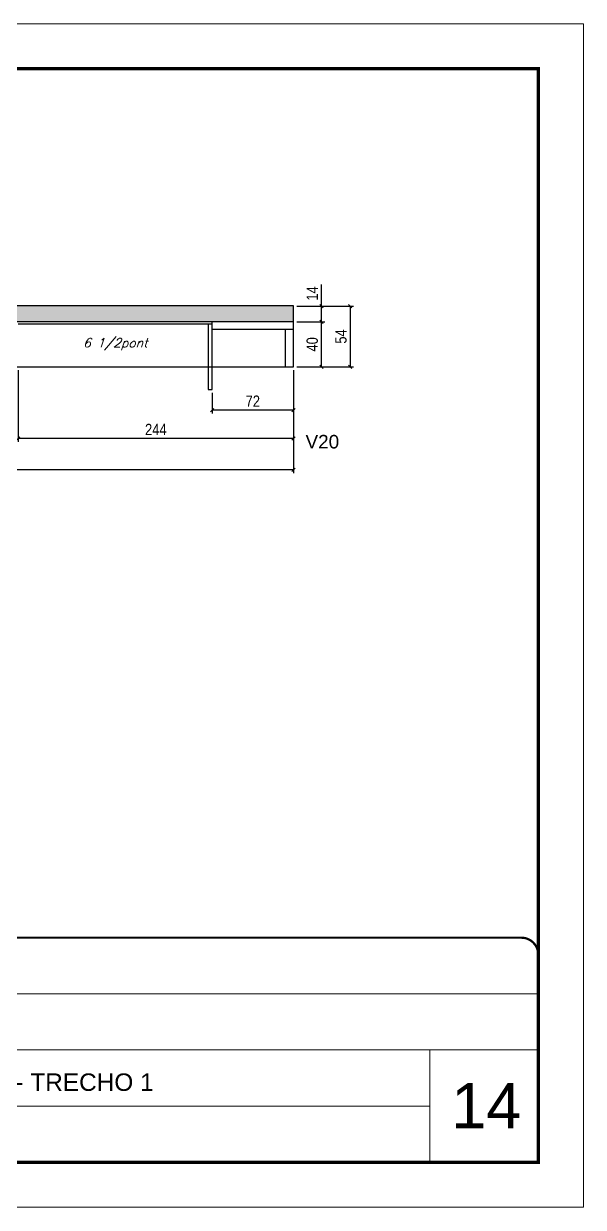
# Model space of a CAD drawing. Extents: x 0 to 6325, y 5574 to 19307.
# Drawn here: x 2574 to 3070, y 13614 to 14664 of the extents above; entities that cross this region are included whole.
import ezdxf

# ---------------------------------------------------------------- set-up
doc = ezdxf.new("R2010")
doc.units = 0
doc.linetypes.add('CONTINUO', pattern=[0])
doc.linetypes.add('DASHED', pattern=[0.75, 0.5, -0.25])
for name, color, linetype in [('1', 1, 'Continuous'), ('5', 5, 'Continuous'), ('COTA', 241, 'Continuous'), ('Painéis', 200, 'Continuous'), ('SARR_2.2x7', 40, 'Continuous'), ('SARR_3.5x7', 81, 'Continuous'), ('texto', 7, 'Continuous')]:
    doc.layers.add(name, color=color, linetype=linetype)
for name, color, linetype, lineweight in [('CARIMBO', 255, 'Continuous', 9), ('Folhas', 255, 'Continuous', 9), ('SARRAFO DE PRESSAO', 251, 'DASHED', 9)]:
    doc.layers.add(name, color=color, linetype=linetype, lineweight=lineweight)
doc.styles.add('arial', font='arial.ttf')
doc.styles.add('COTA TECNICA', font='techl___.ttf', dxfattribs={"height": 10})
doc.styles.add('Romans', font='romans.shx')
doc.styles.get("Standard").update_dxf_attribs({"font": 'arial.ttf'})
doc.dimstyles.new('PAINEL', dxfattribs={"dimtxt": 10, "dimasz": 3, "dimexe": 3, "dimexo": 3, "dimgap": 3, "dimtad": 1, "dimdec": 1, "dimzin": 12, "dimdsep": 46, "dimtxsty": 'COTA TECNICA', "dimblk1": 'OBLIQUE', "dimblk2": 'OBLIQUE', "dimsah": 1, "dimcen": 0.9, "dimclrd": 4, "dimclre": 4, "dimclrt": 240, "dimadec": 1, "dimazin": 3, "dimtfac": 1, "dimtdec": 1, "dimtmove": 0, "dimatfit": 3, "dimfxl": 1, "dimtolj": 1, "dimtzin": 12, "dimarcsym": 0})

# ---------------------------------------------------------------- blocks, each defined once
blk = doc.blocks.new('9999999999')
at = {"color": 30, "linetype": 'CONTINUO'}
for p, q in [((98564.6, 34379.6), (99584, 34379.6)), ((98564.6, 34329.8), (99488, 34329.8)), ((99584, 34329.8), (99488, 34329.8)), ((99488, 34329.8), (99488, 34230.2)), ((98564.6, 34280), (99488, 34280))]:
    blk.add_line(p, q, dxfattribs=at)
at = {"color": 30, "linetype": 'CONTINUO', "const_width": 2}
blk.add_lwpolyline([(99584, 34230.2), (99584, 34414.4, 0.414214), (99569, 34429.4), (98229, 34429.4, 0.414214), (98214, 34414.4), (98214, 34245.2, 0.414214), (98229, 34230.2), (99584, 34230.2)], format="xyb", dxfattribs=at)
at = {"layer": 'Folhas'}
blk.add_lwpolyline([(98139, 34190.2), (99624, 34190.2), (99624, 35240.2), (98139, 35240.2)], close=True, dxfattribs=at)
at = {"layer": 'Folhas', "color": 30, "const_width": 3}
blk.add_lwpolyline([(98214, 34230.2), (99584, 34230.2), (99584, 35200.2), (98214, 35200.2)], close=True, dxfattribs=at)
at = {"color": 7, "linetype": 'Continuous', "ltscale": 5, "style": 'arial'}
blk.add_text('01° SUBSOLO - PERIFERIA - TRECHO 1', height=15.483, dxfattribs=at).set_placement((98837.7, 34293.5))
blk = doc.blocks.new('_Oblique')
at = {"layer": '1', "color": 0, "lineweight": -2}
blk.add_line((-0.5, -0.5), (0.5, 0.5), dxfattribs=at)
blk = doc.blocks.new('*D4859')
at = {"layer": 'COTA', "color": 4, "lineweight": -2, "transparency": 16777216}
for p, q in [((2815.9, 14399.8), (2840.7, 14399.8)), ((2837.7, 14359.8), (2837.7, 14399.8)), ((2815.9, 14359.8), (2840.7, 14359.8))]:
    blk.add_line(p, q, dxfattribs=at)
at = {"layer": 'Defpoints', "color": 0, "transparency": 16777216}
for p in [(2812.9, 14399.8), (2837.7, 14399.8), (2812.9, 14359.8)]:
    blk.add_point(p, dxfattribs=at)
at = {"layer": 'COTA', "color": 4, "lineweight": -2, "transparency": 16777216, "xscale": 3, "yscale": 3, "zscale": 3}
for p, rotation in [((2837.7, 14399.8), 90), ((2837.7, 14359.8), 270)]:
    blk.add_blockref('_Oblique', p, dxfattribs=dict(at, rotation=rotation))
at = {"layer": 'COTA', "color": 240, "transparency": 16777216, "insert": (2829.6, 14379.8), "char_height": 10, "attachment_point": 5, "rotation": 90, "style": 'COTA TECNICA'}
blk.add_mtext('\\A1;40', dxfattribs=at)
blk = doc.blocks.new('*D4860')
at = {"layer": 'COTA', "color": 4, "lineweight": -2, "transparency": 16777216}
for p, q in [((1983.9, 14356.8), (1983.9, 14265.5)), ((2812.9, 14356.8), (2812.9, 14265.5)), ((2812.9, 14268.5), (1983.9, 14268.5))]:
    blk.add_line(p, q, dxfattribs=at)
at = {"layer": 'Defpoints', "color": 0, "transparency": 16777216}
for p in [(1983.9, 14359.8), (2812.9, 14359.8), (1983.9, 14268.5)]:
    blk.add_point(p, dxfattribs=at)
at = {"layer": 'COTA', "color": 4, "lineweight": -2, "transparency": 16777216, "xscale": 3, "yscale": 3, "zscale": 3, "rotation": 180}
blk.add_blockref('_Oblique', (1983.9, 14268.5), dxfattribs=at)
at = {"layer": 'COTA', "color": 4, "lineweight": -2, "transparency": 16777216, "xscale": 3, "yscale": 3, "zscale": 3}
blk.add_blockref('_Oblique', (2812.9, 14268.5), dxfattribs=at)
at = {"layer": 'COTA', "color": 240, "transparency": 16777216, "insert": (2398.4, 14276.6), "char_height": 10, "attachment_point": 5, "style": 'COTA TECNICA'}
blk.add_mtext('\\A1;829', dxfattribs=at)
blk = doc.blocks.new('*D4861')
at = {"layer": 'COTA', "color": 4, "lineweight": -2, "transparency": 16777216}
for p, q in [((2837.7, 14413.8), (2837.7, 14433)), ((2815.9, 14413.8), (2840.7, 14413.8)), ((2837.7, 14399.8), (2837.7, 14413.8)), ((2815.9, 14399.8), (2840.7, 14399.8))]:
    blk.add_line(p, q, dxfattribs=at)
at = {"layer": 'Defpoints', "color": 0, "transparency": 16777216}
for p in [(2812.9, 14413.8), (2837.7, 14413.8), (2812.9, 14399.8)]:
    blk.add_point(p, dxfattribs=at)
at = {"layer": 'COTA', "color": 4, "lineweight": -2, "transparency": 16777216, "xscale": 3, "yscale": 3, "zscale": 3}
for p, rotation in [((2837.7, 14413.8), 90), ((2837.7, 14399.8), 270)]:
    blk.add_blockref('_Oblique', p, dxfattribs=dict(at, rotation=rotation))
at = {"layer": 'COTA', "color": 240, "transparency": 16777216, "insert": (2829.7, 14424.9), "char_height": 10, "attachment_point": 5, "rotation": 90, "style": 'COTA TECNICA'}
blk.add_mtext('\\A1;14', dxfattribs=at)
blk = doc.blocks.new('*D3717')
at = {"layer": 'COTA', "color": 4, "lineweight": -2, "transparency": 16777216}
for p, q in [((2815.9, 14413.8), (2866.2, 14413.8)), ((2863.2, 14413.8), (2863.2, 14359.8)), ((2815.9, 14359.8), (2866.2, 14359.8))]:
    blk.add_line(p, q, dxfattribs=at)
at = {"layer": 'Defpoints', "color": 0, "transparency": 16777216}
for p in [(2812.9, 14413.8), (2812.9, 14359.8), (2863.2, 14359.8)]:
    blk.add_point(p, dxfattribs=at)
at = {"layer": 'COTA', "color": 4, "lineweight": -2, "transparency": 16777216, "xscale": 3, "yscale": 3, "zscale": 3}
for p, rotation in [((2863.2, 14413.8), 90), ((2863.2, 14359.8), 270)]:
    blk.add_blockref('_Oblique', p, dxfattribs=dict(at, rotation=rotation))
at = {"layer": 'COTA', "color": 240, "transparency": 16777216, "insert": (2855.1, 14386.8), "char_height": 10, "attachment_point": 5, "rotation": 90, "style": 'COTA TECNICA'}
blk.add_mtext('\\A1;54', dxfattribs=at)
blk = doc.blocks.new('*D3718')
at = {"layer": 'COTA', "color": 4, "lineweight": -2, "transparency": 16777216}
for p, q in [((2568.9, 14356.8), (2568.9, 14293.2)), ((2812.9, 14356.8), (2812.9, 14293.2)), ((2812.9, 14296.2), (2568.9, 14296.2))]:
    blk.add_line(p, q, dxfattribs=at)
at = {"layer": 'Defpoints', "color": 0, "transparency": 16777216}
for p in [(2568.9, 14359.8), (2812.9, 14359.8), (2568.9, 14296.2)]:
    blk.add_point(p, dxfattribs=at)
at = {"layer": 'COTA', "color": 4, "lineweight": -2, "transparency": 16777216, "xscale": 3, "yscale": 3, "zscale": 3, "rotation": 180}
blk.add_blockref('_Oblique', (2568.9, 14296.2), dxfattribs=at)
at = {"layer": 'COTA', "color": 4, "lineweight": -2, "transparency": 16777216, "xscale": 3, "yscale": 3, "zscale": 3}
blk.add_blockref('_Oblique', (2812.9, 14296.2), dxfattribs=at)
at = {"layer": 'COTA', "color": 240, "transparency": 16777216, "insert": (2690.9, 14304.3), "char_height": 10, "attachment_point": 5, "style": 'COTA TECNICA'}
blk.add_mtext('\\A1;244', dxfattribs=at)
blk = doc.blocks.new('*D4863')
at = {"layer": 'COTA', "color": 4, "lineweight": -2, "transparency": 16777216}
for p, q in [((2812.9, 14356.8), (2812.9, 14318.4)), ((2740.9, 14336.8), (2740.9, 14318.4)), ((2812.9, 14321.4), (2740.9, 14321.4))]:
    blk.add_line(p, q, dxfattribs=at)
at = {"layer": 'Defpoints', "color": 0, "transparency": 16777216}
for p in [(2812.9, 14359.8), (2740.9, 14339.8), (2740.9, 14321.4)]:
    blk.add_point(p, dxfattribs=at)
at = {"layer": 'COTA', "color": 4, "lineweight": -2, "transparency": 16777216, "xscale": 3, "yscale": 3, "zscale": 3, "rotation": 180}
blk.add_blockref('_Oblique', (2740.9, 14321.4), dxfattribs=at)
at = {"layer": 'COTA', "color": 4, "lineweight": -2, "transparency": 16777216, "xscale": 3, "yscale": 3, "zscale": 3}
blk.add_blockref('_Oblique', (2812.9, 14321.4), dxfattribs=at)
at = {"layer": 'COTA', "color": 240, "transparency": 16777216, "insert": (2776.9, 14329.4), "char_height": 10, "attachment_point": 5, "style": 'COTA TECNICA'}
blk.add_mtext('\\A1;72', dxfattribs=at)

msp = doc.modelspace()

# ---------------------------------------------------------------- hatches: boundary and pattern name
at = {"layer": 'COTA'}
h = msp.add_hatch(dxfattribs=at)
h.set_pattern_fill('AR-CONC', color=256, scale=0.03)
h.set_pattern_definition([(50, (-1379.483, 1319.792), (5.46554, -0.4781726), [0.5715, -6.2865]), (355, (-1379.483, 1319.792), (-1.0573026, 5.7317054), [0.4572, -5.0292175]), (100.451445, (-1379.0275, 1319.752), (4.4082374, 5.2535326), [0.4857003, -5.3427073]), (46.1842, (-1379.483, 1321.316), (8.1323712, -1.26127), [0.85725, -9.42975]), (96.63556, (-1378.805, 1321.211), (7.122124, 7.4227837), [0.7285507, -8.014068]), (351.18415, (-1379.483, 1321.316), (7.122124, 7.4227837), [0.685799, -7.543792]), (21, (-1378.721, 1320.935), (4.5484317, -3.067956), [0.5715, -6.2865]), (326, (-1378.721, 1320.935), (1.8540609, 5.525639), [0.4572, -5.0292]), (71.451445, (-1378.342, 1320.679), (6.4024926, 2.457683), [0.4857003, -5.3426981]), (37.5, (-1379.483, 1319.7919), (0.0926581, 2.53665117), [0, -4.96824, 0, -5.1054, 0, -5.04825]), (7.5, (-1379.483, 1319.7919), (2.0045899, 3.00541724), [0, -2.91084, 0, -4.85394, 0, -1.92405]), (327.5, (-1381.1823, 1319.7919), (4.06771786, -0.17186232), [0, -1.905, 0, -5.9436, 0, -7.8867]), (317.5, (-1381.9443, 1319.792), (4.4438754, 0.7627947), [0, -2.4765, 0, -3.94716, 0, -5.6007])])
h.paths.add_polyline_path([(2812.94, 14399.84), (2812.94, 14413.84), (1983.94, 14413.84), (1983.94, 14399.84)])

# ---------------------------------------------------------------- linework, layer by layer
for p, q in [((2812.94, 14413.84), (1983.94, 14413.84)), ((2812.94, 14399.84), (2812.94, 14413.84))]:
    msp.add_line(p, q, dxfattribs=at)
at = {"layer": 'Painéis', "linetype": 'ByBlock'}
for p, q in [((2812.94, 14399.84), (1983.94, 14399.84)), ((2812.94, 14359.84), (2812.94, 14399.84)), ((1983.94, 14359.84), (2812.94, 14359.84))]:
    msp.add_line(p, q, dxfattribs=at)
at = {"layer": 'SARR_2.2x7', "linetype": 'Continuous'}
for p, q in [((2740.94, 14397.64), (2568.94, 14397.64)), ((2812.94, 14392.84), (2740.94, 14392.84)), ((2805.94, 14359.84), (2805.94, 14392.84))]:
    msp.add_line(p, q, dxfattribs=at)
at = {"layer": 'SARR_3.5x7'}
for p, q in [((2737.44, 14397.64), (2737.44, 14339.84)), ((2740.94, 14339.84), (2740.94, 14399.84)), ((2737.44, 14339.84), (2740.94, 14339.84))]:
    msp.add_line(p, q, dxfattribs=at)

# ---------------------------------------------------------------- block references
at = {"layer": 'SARRAFO DE PRESSAO', "color": 6, "linetype": 'ByBlock'}
msp.add_blockref('9999999999', (-96553.98, -20575.93), dxfattribs=at)

# ---------------------------------------------------------------- texts
at = {"layer": '5', "linetype": 'Continuous'}
msp.add_text('V20', height=12, rotation=0.00004, dxfattribs=at).set_placement((2823.67, 14287.46))
at = {"layer": 'CARIMBO', "style": 'arial'}
msp.add_text('14', height=40, dxfattribs=at).set_placement((2952.86, 13684.42))
at = {"layer": 'texto', "color": 2, "insert": (2654.94, 14379.84), "char_height": 8, "attachment_point": 5, "style": 'Romans'}
msp.add_mtext('{\\Q19;\\C256;6 1/2pont}', dxfattribs=at)

# ---------------------------------------------------------------- dimensions: what is measured, and where the dimension line sits
at = {"layer": 'COTA'}
for base, p1, p2, angle, picture, middle in [((2837.73, 14413.84), (2812.94, 14399.84), (2812.94, 14413.84), 90, '*D4861', (2829.66, 14424.9)), ((2863.19, 14359.84), (2812.94, 14413.84), (2812.94, 14359.84), 90, '*D3717', (2855.08, 14386.84)), ((2837.73, 14399.84), (2812.94, 14359.84), (2812.94, 14399.84), 90, '*D4859', (2829.63, 14379.84)), ((1983.94, 14268.46), (2812.94, 14359.84), (1983.94, 14359.84), 180, '*D4860', (2398.44, 14276.57)), ((2568.94, 14296.18), (2812.94, 14359.84), (2568.94, 14359.84), 180, '*D3718', (2690.94, 14304.25)), ((2740.94, 14321.37), (2812.94, 14359.84), (2740.94, 14339.84), 180, '*D4863', (2776.94, 14329.44))]:
    dim = msp.add_linear_dim(base=base, p1=p1, p2=p2, angle=angle, dimstyle='PAINEL', dxfattribs=at)
    dim.commit()
    dim.dimension.update_dxf_attribs({"geometry": picture, "text_midpoint": middle})

doc.saveas('drawing.dxf')
